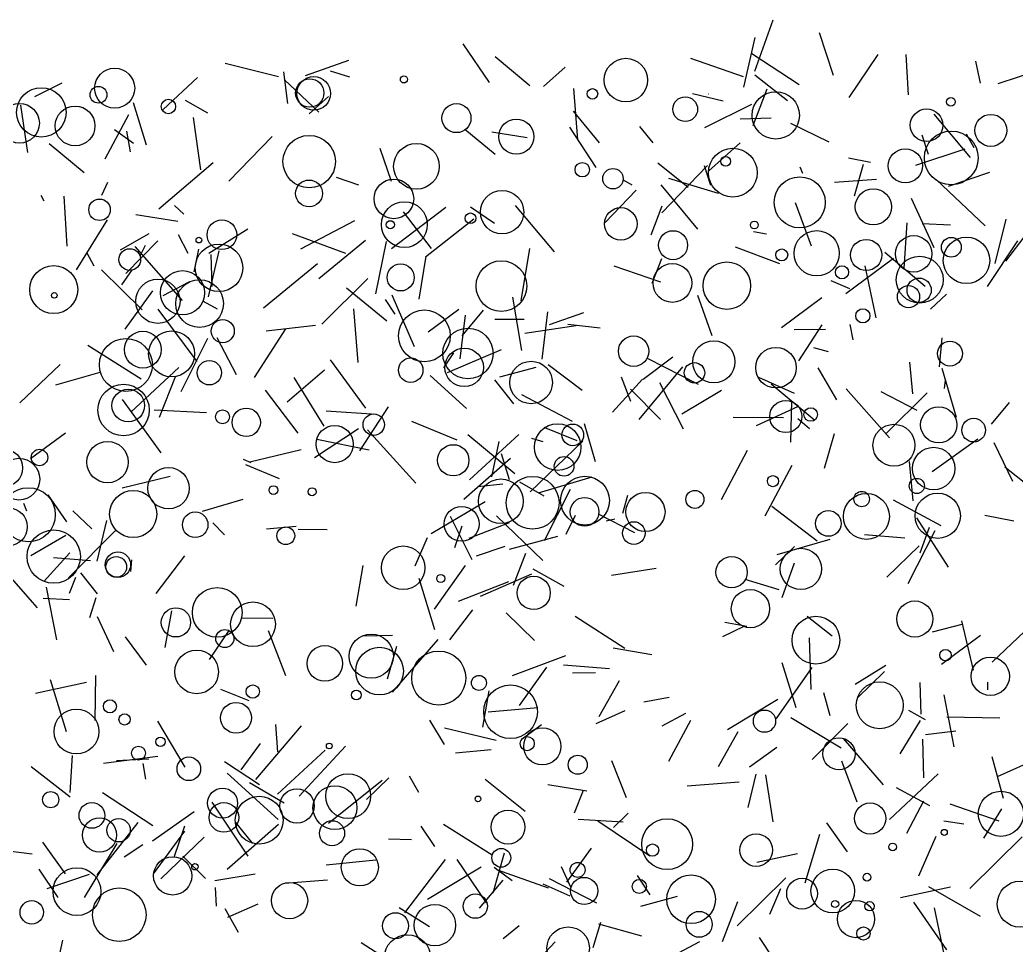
# Model space of a CAD drawing. Header units: millimetres. Extents: x -15 to 2017, y -16 to 2019.
# Drawn here: x 212.1 to 578.4, y 1678.7 to 2018.8 of the extents above; entities that cross this region are included whole.
import ezdxf

# ---------------------------------------------------------------- set-up
doc = ezdxf.new("R2010")
doc.units = ezdxf.units.MM

msp = doc.modelspace()

# ---------------------------------------------------------------- linework, layer by layer
at = {"color": 144}
msp.add_line((482.35, 1999.98), (489.12, 2018.8), dxfattribs=at)
at = {"color": 146}
for p, q in [((478.22, 1994.02), (482.5, 2012.34)), ((574.61, 1945.55), (570.6, 1929.2)), ((374.71, 1902.64), (382.57, 1912.16))]:
    msp.add_line(p, q, dxfattribs=at)
at = {"color": 93}
for p, q in [((511.26, 1998.33), (506.04, 2014.06)), ((516.75, 1968.15), (524.88, 1966.49)), ((347.25, 1776.54), (350.74, 1788.64))]:
    msp.add_line(p, q, dxfattribs=at)
at = {"color": 176}
msp.add_line((384.8, 1995.79), (375.11, 2009.99), dxfattribs=at)
at = {"color": 13}
for p, q in [((317.13, 1998.34), (333.03, 2003.98)), ((235.76, 1962.55), (222.81, 1973.3))]:
    msp.add_line(p, q, dxfattribs=at)
at = {"color": 7}
for p, q in [((399.6, 1994.53), (386.8, 2005.23)), ((405.75, 1780.9), (395.69, 1766.76))]:
    msp.add_line(p, q, dxfattribs=at)
at = {"color": 42}
for p, q in [((478.12, 1997.9), (458.76, 2004.66)), ((495.82, 1878.75), (495.45, 1863.57)), ((355.17, 1740.96), (358.64, 1734.95))]:
    msp.add_line(p, q, dxfattribs=at)
at = {"color": 11}
for p, q in [((498.58, 1994.97), (481.21, 2006.35)), ((282.76, 1920.77), (282.39, 1932.54)), ((552.34, 1886.42), (551.9, 1883.37))]:
    msp.add_line(p, q, dxfattribs=at)
at = {"color": 67}
for p, q in [((516.97, 1990.26), (527.68, 2006.08)), ((254.35, 1935.55), (271.8, 1915.68)), ((575.87, 1878.15), (569.21, 1870.19))]:
    msp.add_line(p, q, dxfattribs=at)
at = {"color": 194}
for p, q in [((538.77, 1991.25), (537.91, 2006.13)), ((422.36, 1850.67), (402.67, 1844.84)), ((562.7, 1779.79), (558.43, 1797.93))]:
    msp.add_line(p, q, dxfattribs=at)
at = {"color": 123}
for p, q in [((307.15, 1997.86), (287.62, 2002.78)), ((507.62, 1771.56), (509.84, 1763.05)), ((440.77, 1682.02), (425, 1686.43))]:
    msp.add_line(p, q, dxfattribs=at)
at = {"color": 224}
for p, q in [((333.44, 1997.72), (326.31, 2000)), ((228.3, 1953.99), (229.32, 1935.57)), ((371.53, 1896.4), (367.9, 1890.86)), ((388.6, 1887.6), (401.86, 1891.14)), ((197.97, 1714.48), (216.61, 1712.28))]:
    msp.add_line(p, q, dxfattribs=at)
at = {"color": 211}
for p, q in [((404.64, 1994.27), (412.64, 2001.45)), ((309.73, 1905.27), (298.27, 1887.38))]:
    msp.add_line(p, q, dxfattribs=at)
at = {"color": 231}
for p, q in [((565.27, 1995.58), (563.58, 2003.58)), ((481.06, 1987.73), (463.78, 1979.12))]:
    msp.add_line(p, q, dxfattribs=at)
at = {"color": 150}
msp.add_line((571.83, 1995.39), (589.98, 2001.42), dxfattribs=at)
at = {"color": 128}
for p, q in [((277.42, 1997.62), (264.75, 1985.89)), ((419.33, 1911.14), (406.75, 1906.75))]:
    msp.add_line(p, q, dxfattribs=at)
at = {"color": 106}
for p, q in [((309.07, 1999.67), (310.45, 1988.03)), ((224.43, 1821.15), (238.09, 1820.02)), ((476.01, 1757.14), (468.82, 1744.28)), ((235.85, 1696.14), (247.83, 1716.1))]:
    msp.add_line(p, q, dxfattribs=at)
at = {"color": 238}
for p, q in [((309.24, 1996.86), (322.05, 1984.95)), ((568.56, 1962.67), (553.44, 1957.61)), ((577.53, 1834.54), (566.94, 1836.66)), ((315.51, 1759.25), (298.74, 1739.54))]:
    msp.add_line(p, q, dxfattribs=at)
at = {"color": 25}
for p, q in [((494.32, 1989.07), (482.29, 1998.48)), ((315.5, 1860.76), (296.62, 1856.18))]:
    msp.add_line(p, q, dxfattribs=at)
at = {"color": 212}
msp.add_line((217.61, 1990.66), (227.67, 1995.7), dxfattribs=at)
at = {"color": 174}
for p, q in [((417.18, 1974.68), (415.77, 1993.64)), ((425.52, 1687.02), (422.77, 1677.66))]:
    msp.add_line(p, q, dxfattribs=at)
at = {"color": 126}
for p, q in [((486.73, 1993.4), (481.53, 1979.9)), ((258.44, 1739.69), (257.43, 1745.42)), ((324.75, 1708.21), (342.92, 1710.1))]:
    msp.add_line(p, q, dxfattribs=at)
at = {"color": 222}
for p, q in [((281.21, 1984.5), (272.99, 1989.14)), ((240.48, 1799.52), (246.56, 1786.64))]:
    msp.add_line(p, q, dxfattribs=at)
at = {"color": 4}
for p, q in [((318.43, 1984.3), (325.58, 1990.68)), ((415.47, 1985.29), (425.07, 1973.64)), ((435.77, 1727.26), (430.3, 1721.98))]:
    msp.add_line(p, q, dxfattribs=at)
at = {"color": 78}
for p, q in [((470.72, 1988.9), (459.37, 1991.62)), ((570.21, 1863.44), (577.01, 1849.3)), ((272.59, 1821.79), (262.06, 1807.95))]:
    msp.add_line(p, q, dxfattribs=at)
at = {"color": 249}
msp.add_line((465.22, 1991.64), (465.29, 1991.59), dxfattribs=at)
at = {"color": 29}
for p, q in [((212.34, 1987.5), (214.91, 1970.09)), ((326.15, 1893.8), (339.21, 1876.04)), ((387.39, 1706.55), (406.27, 1699.76))]:
    msp.add_line(p, q, dxfattribs=at)
at = {"color": 196}
for p, q in [((258.63, 1972.7), (253.82, 1988.31)), ((358.74, 1813.59), (364.54, 1794.72)), ((261.19, 1704.85), (272.72, 1720.61)), ((411.07, 1707.63), (414.57, 1700.07))]:
    msp.add_line(p, q, dxfattribs=at)
at = {"color": 142}
for p, q in [((252.01, 1983.85), (243.37, 1967.56)), ((257.07, 1912.21), (242.03, 1926.92)), ((450.87, 1769.67), (441.54, 1768.04))]:
    msp.add_line(p, q, dxfattribs=at)
at = {"color": 160}
for p, q in [((278.6, 1963.66), (275.93, 1982.92)), ((416.25, 1799.56), (434.57, 1787.9)), ((551.84, 1724.41), (559.17, 1723.22))]:
    msp.add_line(p, q, dxfattribs=at)
at = {"color": 200}
for p, q in [((476.92, 1982.38), (488.28, 1982.79)), ((348.84, 1917.69), (357, 1898.71)), ((435.14, 1732.81), (429.7, 1746.41))]:
    msp.add_line(p, q, dxfattribs=at)
at = {"color": 122}
for p, q in [((548.19, 1984.2), (561.44, 1968.23)), ((252.71, 1970.27), (251.44, 1977.92))]:
    msp.add_line(p, q, dxfattribs=at)
at = {"color": 133}
for p, q in [((246.93, 1978.46), (253.82, 1973.47)), ((302.62, 1904.5), (320.72, 1906.61)), ((323.93, 1869.48), (312.95, 1887.37)), ((423.76, 1778.73), (415.27, 1778.71)), ((462.01, 1679.87), (448.41, 1672.63))]:
    msp.add_line(p, q, dxfattribs=at)
at = {"color": 8}
msp.add_line((375.7, 1978.61), (386.86, 1969.39), dxfattribs=at)
at = {"color": 99}
for p, q in [((414.13, 1979.38), (423.86, 1964.6)), ((258.13, 1935.82), (256.13, 1931.91))]:
    msp.add_line(p, q, dxfattribs=at)
at = {"color": 247}
for p, q in [((444.96, 1973.66), (440.09, 1979.59)), ((551.02, 1901.89), (550.11, 1891.29)), ((236.54, 1775.26), (217.79, 1771.2))]:
    msp.add_line(p, q, dxfattribs=at)
at = {"color": 5}
for p, q in [((495.49, 1980.88), (509.55, 1973.98)), ((530.44, 1781.54), (519.16, 1774.51)), ((590.83, 1749.33), (571.39, 1740.6)), ((542.62, 1704.17), (549.02, 1718.74))]:
    msp.add_line(p, q, dxfattribs=at)
at = {"color": 207}
for p, q in [((288.92, 1959.52), (304.87, 1975.93)), ((465.35, 1963.35), (476.89, 1973.62))]:
    msp.add_line(p, q, dxfattribs=at)
at = {"color": 61}
for p, q in [((398.65, 1975.5), (385.64, 1977.59)), ((510.8, 1792.22), (501.56, 1799.5)), ((368.47, 1710.22), (353.47, 1690.53))]:
    msp.add_line(p, q, dxfattribs=at)
at = {"color": 179}
for p, q in [((543.67, 1976.59), (546.05, 1969.41)), ((342.92, 1918.07), (346.91, 1937.33)), ((519.93, 1731.21), (514.26, 1746.26))]:
    msp.add_line(p, q, dxfattribs=at)
at = {"color": 73}
msp.add_line((562.94, 1971.73), (560.16, 1976.75), dxfattribs=at)
at = {"color": 12}
for p, q in [((344.43, 1971.62), (348.57, 1959.47)), ((361.78, 1828.41), (357.34, 1817.96))]:
    msp.add_line(p, q, dxfattribs=at)
at = {"color": 76}
msp.add_line((559.52, 1971.25), (541.35, 1965.28), dxfattribs=at)
at = {"color": 215}
for p, q in [((263.21, 1949.4), (283.17, 1966.35)), ((346.97, 1908.08), (332.13, 1920.25)), ((397.84, 1727.86), (383.17, 1739.52)), ((346.13, 1674.05), (337.6, 1679.59))]:
    msp.add_line(p, q, dxfattribs=at)
at = {"color": 18}
msp.add_line((446.68, 1966.24), (457.75, 1957.36), dxfattribs=at)
at = {"color": 94}
for p, q in [((464.91, 1965.31), (448.11, 1947.86)), ((504.36, 1871.54), (488.33, 1884.96)), ((356.09, 1871.31), (372.7, 1864.47)), ((561.34, 1699.47), (580.59, 1718.48))]:
    msp.add_line(p, q, dxfattribs=at)
at = {"color": 117}
msp.add_line((466.19, 1957.92), (463.82, 1965.12), dxfattribs=at)
at = {"color": 40}
for p, q in [((500, 1962.4), (499.03, 1964.73)), ((502.34, 1791.63), (502.97, 1772.71)), ((566.53, 1718.02), (573.14, 1728.78))]:
    msp.add_line(p, q, dxfattribs=at)
at = {"color": 98}
for p, q in [((522.15, 1965.65), (518.79, 1954)), ((324.67, 1875.05), (343.26, 1873.85)), ((240.45, 1819.82), (244.09, 1834.84)), ((303.42, 1794.35), (309.69, 1777.86))]:
    msp.add_line(p, q, dxfattribs=at)
at = {"color": 244}
for p, q in [((336.75, 1958), (328.46, 1960.91)), ((377.22, 1828.25), (392.16, 1834.04)), ((492.33, 1806.53), (496.93, 1819.19))]:
    msp.add_line(p, q, dxfattribs=at)
at = {"color": 43}
msp.add_line((437.25, 1958.06), (434.05, 1959.91), dxfattribs=at)
at = {"color": 72}
for p, q in [((450.58, 1960.6), (468.81, 1955.08)), ((461.23, 1917.58), (466.5, 1902.84)), ((270.54, 1891.03), (252.91, 1874.58)), ((292.45, 1683.37), (287.51, 1692.09))]:
    msp.add_line(p, q, dxfattribs=at)
at = {"color": 16}
for p, q in [((511.63, 1959.1), (527.08, 1960.22)), ((548.3, 1934.97), (539.88, 1953.21)), ((413.57, 1906.95), (425.47, 1905.55)), ((458.64, 1761.27), (450.57, 1746.14)), ((573.73, 1732.56), (569.63, 1747.89))]:
    msp.add_line(p, q, dxfattribs=at)
at = {"color": 164}
for p, q in [((549.11, 1960.05), (567.03, 1943.06)), ((260.83, 1919.24), (250.64, 1905.06)), ((389.71, 1702.53), (380.9, 1692.33))]:
    msp.add_line(p, q, dxfattribs=at)
at = {"color": 251}
for p, q in [((244.28, 1959.02), (242.06, 1954.25)), ((281.51, 1933), (295.92, 1941.97))]:
    msp.add_line(p, q, dxfattribs=at)
at = {"color": 163}
for p, q in [((427.32, 1944.32), (438.63, 1956.21)), ((436.65, 1883.04), (447.69, 1871.86)), ((250.85, 1791.96), (258.52, 1781.65)), ((325.17, 1702.54), (309.35, 1701.3))]:
    msp.add_line(p, q, dxfattribs=at)
at = {"color": 246}
for p, q in [((461.38, 1941.9), (447.87, 1958.15)), ((228.81, 1866.88), (215.99, 1857.51)), ((296.34, 1768.44), (285.94, 1772.6))]:
    msp.add_line(p, q, dxfattribs=at)
at = {"color": 88}
for p, q in [((219.83, 1954.34), (220.83, 1952.34)), ((539.18, 1892.96), (540.31, 1881.38))]:
    msp.add_line(p, q, dxfattribs=at)
at = {"color": 69}
for p, q in [((272.42, 1947.44), (268.88, 1950.58)), ((378.5, 1801.9), (370.09, 1790.93))]:
    msp.add_line(p, q, dxfattribs=at)
at = {"color": 95}
for p, q in [((348.71, 1934.74), (368.67, 1950.02)), ((448.12, 1950.38), (444.02, 1939.67)), ((530.4, 1866.52), (545.64, 1881.69))]:
    msp.add_line(p, q, dxfattribs=at)
at = {"color": 168}
for p, q in [((377.73, 1950.11), (386.65, 1944.07)), ((546.15, 1700.19), (565.15, 1689.3))]:
    msp.add_line(p, q, dxfattribs=at)
at = {"color": 120}
for p, q in [((394.15, 1950.63), (408.58, 1933.54)), ((393.19, 1916.87), (396.52, 1897.27)), ((293.4, 1743.13), (300.53, 1752.75)), ((493.75, 1703.48), (475.83, 1685.77))]:
    msp.add_line(p, q, dxfattribs=at)
at = {"color": 149}
for p, q in [((497.11, 1951.73), (503.01, 1935.73)), ((240.01, 1806.32), (237.66, 1799))]:
    msp.add_line(p, q, dxfattribs=at)
at = {"color": 158}
for p, q in [((232.9, 1926.88), (244.24, 1945.3)), ((393.26, 1777.85), (412.88, 1785.13)), ((540.63, 1694.5), (552.76, 1676.93))]:
    msp.add_line(p, q, dxfattribs=at)
at = {"color": 192}
for p, q in [((270.14, 1944.72), (254.73, 1947.13)), ((406.29, 1892.1), (418.83, 1882.75)), ((240.55, 1704.49), (255.57, 1723.74))]:
    msp.add_line(p, q, dxfattribs=at)
at = {"color": 115}
for p, q in [((315.39, 1934.68), (335.29, 1945.09)), ((238.48, 1831.67), (231.53, 1838.28))]:
    msp.add_line(p, q, dxfattribs=at)
at = {"color": 197}
for p, q in [((363.47, 1934.73), (353.1, 1948.24)), ((429.96, 1874.57), (441.03, 1886.8))]:
    msp.add_line(p, q, dxfattribs=at)
at = {"color": 3}
for p, q in [((361.28, 1931.66), (379.02, 1945.7)), ((415.23, 1871.21), (396.59, 1880.93))]:
    msp.add_line(p, q, dxfattribs=at)
at = {"color": 116}
for p, q in [((574.67, 1930.1), (586.5, 1945.71)), ((470.57, 1792.12), (478.46, 1795.98))]:
    msp.add_line(p, q, dxfattribs=at)
at = {"color": 92}
for p, q in [((538.25, 1944.2), (537.12, 1927.58)), ((364.48, 1802.23), (375.88, 1818.24)), ((298.54, 1704.75), (283.76, 1702.31))]:
    msp.add_line(p, q, dxfattribs=at)
at = {"color": 138}
for p, q in [((543.89, 1943.99), (554.27, 1943.43)), ((226.89, 1892.17), (212.1, 1878.07)), ((214.58, 1838.26), (213.5, 1841.03)), ((516.55, 1760.12), (503.38, 1746.96)), ((309.31, 1730.91), (296.55, 1738.41))]:
    msp.add_line(p, q, dxfattribs=at)
at = {"color": 20}
msp.add_line((249.12, 1934.26), (259.58, 1940.3), dxfattribs=at)
at = {"color": 162}
for p, q in [((270.24, 1939.88), (273.84, 1933.06)), ((358.94, 1916.17), (361.47, 1932)), ((567.96, 1772.55), (567.95, 1775.39)), ((551.86, 1770.71), (555.44, 1751.53))]:
    msp.add_line(p, q, dxfattribs=at)
at = {"color": 113}
for p, q in [((312.17, 1940.25), (331.81, 1933.03)), ((543.15, 1822.89), (546.51, 1832.31))]:
    msp.add_line(p, q, dxfattribs=at)
at = {"color": 35}
for p, q in [((322, 1923.8), (339.13, 1937.81)), ((396.46, 1915.54), (399.59, 1934.81)), ((357.63, 1848.5), (339.84, 1868.06))]:
    msp.add_line(p, q, dxfattribs=at)
at = {"color": 241}
msp.add_line((481.78, 1941.03), (486.63, 1940.18), dxfattribs=at)
at = {"color": 85}
for p, q in [((251.03, 1925.58), (262.83, 1937.55)), ((377.38, 1849.71), (395.49, 1866.45))]:
    msp.add_line(p, q, dxfattribs=at)
at = {"color": 145}
msp.add_line((277.77, 1934.56), (275.98, 1926.22), dxfattribs=at)
at = {"color": 136}
msp.add_line((475.03, 1935.41), (491.41, 1929.27), dxfattribs=at)
at = {"color": 24}
for p, q in [((578.93, 1937.64), (567.75, 1920.78)), ((402.49, 1765.86), (384.22, 1764.27))]:
    msp.add_line(p, q, dxfattribs=at)
at = {"color": 33}
for p, q in [((239.44, 1928.25), (236.8, 1933.02)), ((375.75, 1910.22), (373.91, 1894.25)), ((423.76, 1856.37), (419.68, 1870.26)), ((216.14, 1821.88), (229.01, 1829.43))]:
    msp.add_line(p, q, dxfattribs=at)
at = {"color": 118}
for p, q in [((285.29, 1933.96), (281.35, 1916.97)), ((414.41, 1696.69), (404.53, 1701.15))]:
    msp.add_line(p, q, dxfattribs=at)
at = {"color": 48}
for p, q in [((448, 1930.93), (444.41, 1921.9)), ((530.15, 1933.44), (545, 1920.93)), ((476.51, 1738.63), (457.45, 1737.08))]:
    msp.add_line(p, q, dxfattribs=at)
at = {"color": 100}
msp.add_line((533.36, 1931.06), (515.76, 1918.07), dxfattribs=at)
at = {"color": 255}
msp.add_line((253.33, 1927.03), (249.44, 1921.44), dxfattribs=at)
at = {"color": 38}
msp.add_line((321.48, 1929.14), (301.69, 1912.78), dxfattribs=at)
at = {"color": 147}
for p, q in [((447.76, 1922.37), (430.59, 1928.27)), ((325.12, 1831.37), (314.42, 1831.43)), ((293.62, 1799.03), (305.12, 1798.94)), ((386.43, 1707.39), (393.07, 1702.41))]:
    msp.add_line(p, q, dxfattribs=at)
at = {"color": 248}
for p, q in [((526.98, 1909.24), (522.95, 1928.43)), ((492.83, 1872.55), (474.37, 1872.69))]:
    msp.add_line(p, q, dxfattribs=at)
at = {"color": 154}
for p, q in [((323.1, 1907), (340, 1923.74)), ((385.4, 1750.54), (372.24, 1749.27))]:
    msp.add_line(p, q, dxfattribs=at)
at = {"color": 243}
for p, q in [((274.22, 1922.36), (264.61, 1917.33)), ((362.25, 1904.18), (373.43, 1912.46)), ((550.79, 1832.82), (533.32, 1842.2))]:
    msp.add_line(p, q, dxfattribs=at)
at = {"color": 202}
msp.add_line((517.25, 1920), (510.38, 1922.87), dxfattribs=at)
at = {"color": 74}
msp.add_line((346.36, 1916.05), (349.94, 1910.63), dxfattribs=at)
at = {"color": 166}
for p, q in [((506.95, 1916.66), (492.11, 1905.67)), ((230.5, 1822.85), (220.93, 1812.42)), ((411.95, 1781.71), (428.93, 1780.4)), ((534.24, 1736.6), (546.53, 1729.97)), ((498.06, 1712.28), (483.05, 1709.09)), ((439.1, 1704.31), (443.71, 1697.14))]:
    msp.add_line(p, q, dxfattribs=at)
at = {"color": 81}
for p, q in [((546.91, 1912.43), (552.75, 1918.04)), ((396.81, 1754.57), (403.88, 1759.85))]:
    msp.add_line(p, q, dxfattribs=at)
at = {"color": 253}
msp.add_line((262.79, 1912.48), (277.09, 1893.29), dxfattribs=at)
at = {"color": 58}
for p, q in [((284.78, 1912.44), (279.55, 1915.24)), ((349.05, 1792.45), (338.15, 1792.25)), ((406.17, 1737.7), (420.59, 1735.42))]:
    msp.add_line(p, q, dxfattribs=at)
at = {"color": 17}
msp.add_line((334.79, 1912.55), (336.31, 1892.85), dxfattribs=at)
at = {"color": 230}
msp.add_line((397.52, 1908.71), (386.7, 1908.66), dxfattribs=at)
at = {"color": 242}
for p, q in [((406.04, 1911.53), (404.05, 1894.06)), ((516.41, 1712.97), (508.78, 1723.6))]:
    msp.add_line(p, q, dxfattribs=at)
at = {"color": 56}
for p, q in [((397.81, 1903.64), (417.31, 1906.63)), ((271.36, 1882.25), (281.25, 1901.78)), ((393.7, 1877.62), (386.71, 1886.5))]:
    msp.add_line(p, q, dxfattribs=at)
at = {"color": 1}
for p, q in [((508.34, 1904.96), (496.78, 1904.82)), ((491.78, 1699.37), (487.76, 1689.96))]:
    msp.add_line(p, q, dxfattribs=at)
at = {"color": 52}
for p, q in [((498.51, 1893.5), (507.05, 1906.71)), ((249.75, 1879.31), (263.91, 1859.71)), ((435.49, 1844.03), (433.61, 1837.36)), ((379.97, 1821.8), (390.49, 1825.38)), ((296.07, 1711.37), (282.8, 1731.28)), ((283.83, 1699.84), (284.27, 1692.99))]:
    msp.add_line(p, q, dxfattribs=at)
at = {"color": 104}
msp.add_line((517.31, 1906.8), (518.35, 1901.16), dxfattribs=at)
at = {"color": 139}
for p, q in [((284.45, 1902.08), (291.56, 1888.4)), ((541.71, 1835.8), (553.4, 1817.67))]:
    msp.add_line(p, q, dxfattribs=at)
at = {"color": 214}
for p, q in [((256.69, 1886.71), (237.08, 1899.12)), ((335.68, 1803.26), (338.25, 1818.25))]:
    msp.add_line(p, q, dxfattribs=at)
at = {"color": 15}
msp.add_line((369.31, 1889.22), (389.18, 1897.62), dxfattribs=at)
at = {"color": 221}
for p, q in [((509.41, 1896.8), (503.96, 1898.23)), ((530.8, 1813.97), (542.75, 1825.52))]:
    msp.add_line(p, q, dxfattribs=at)
at = {"color": 34}
for p, q in [((441.24, 1886.71), (452.18, 1895)), ((241.48, 1889.2), (225.23, 1884.56))]:
    msp.add_line(p, q, dxfattribs=at)
at = {"color": 213}
msp.add_line((461.64, 1884.81), (442.83, 1894.32), dxfattribs=at)
at = {"color": 217}
msp.add_line((310.33, 1878.38), (324.13, 1890.22), dxfattribs=at)
at = {"color": 64}
for p, q in [((455.7, 1891.26), (439.67, 1871.91)), ((374.58, 1832.73), (371.94, 1824.77))]:
    msp.add_line(p, q, dxfattribs=at)
at = {"color": 66}
msp.add_line((505.5, 1890.91), (512.34, 1879.11), dxfattribs=at)
at = {"color": 84}
for p, q in [((556.45, 1872.67), (551.21, 1890.68)), ((376.78, 1866.39), (394.08, 1852.09))]:
    msp.add_line(p, q, dxfattribs=at)
at = {"color": 237}
for p, q in [((263.43, 1872.83), (269.45, 1887.94)), ((447.31, 1885.48), (455.91, 1868.52)), ((453.81, 1696.53), (440.3, 1692.94))]:
    msp.add_line(p, q, dxfattribs=at)
at = {"color": 87}
for p, q in [((376.24, 1875.99), (362.96, 1888.13)), ((539.09, 1856.45), (540.36, 1842.07)), ((230, 1813.76), (247.42, 1831.26))]:
    msp.add_line(p, q, dxfattribs=at)
at = {"color": 180}
for p, q in [((436.69, 1878.47), (433.25, 1887.51)), ((250.42, 1711.15), (257.34, 1715.68))]:
    msp.add_line(p, q, dxfattribs=at)
at = {"color": 79}
for p, q in [((483.62, 1887.53), (496.82, 1881.65)), ((489.3, 1673.57), (484.02, 1681.48))]:
    msp.add_line(p, q, dxfattribs=at)
at = {"color": 62}
msp.add_line((515.87, 1883.16), (531.85, 1865.23), dxfattribs=at)
at = {"color": 218}
for p, q in [((302.32, 1882.67), (314.28, 1866.87)), ((470.02, 1842.47), (479.63, 1860.65))]:
    msp.add_line(p, q, dxfattribs=at)
at = {"color": 151}
for p, q in [((470.12, 1882.58), (455.49, 1873.85)), ((535.76, 1748.98), (543.27, 1761.24))]:
    msp.add_line(p, q, dxfattribs=at)
at = {"color": 55}
for p, q in [((542.05, 1875.23), (528.72, 1882.05)), ((490.34, 1762.05), (503.4, 1780.73)), ((490.44, 1751.4), (480.37, 1744.07)), ((506.13, 1719.35), (500.72, 1701.44))]:
    msp.add_line(p, q, dxfattribs=at)
at = {"color": 45}
msp.add_line((337.06, 1860.37), (347.61, 1876.52), dxfattribs=at)
at = {"color": 71}
for p, q in [((482.93, 1869.7), (498.08, 1876.74)), ((416.24, 1836.61), (412.82, 1829.64)), ((287.27, 1829.53), (282.97, 1833.94))]:
    msp.add_line(p, q, dxfattribs=at)
at = {"color": 169}
msp.add_line((280.7, 1874.39), (261.41, 1875.29), dxfattribs=at)
at = {"color": 51}
msp.add_line((502.41, 1868.46), (498.14, 1872.21), dxfattribs=at)
at = {"color": 57}
msp.add_line((320.47, 1857.93), (336.58, 1868.59), dxfattribs=at)
at = {"color": 91}
for p, q in [((404.79, 1869.11), (416.91, 1864.22)), ((543.95, 1754.36), (544.36, 1740.24))]:
    msp.add_line(p, q, dxfattribs=at)
at = {"color": 63}
for p, q in [((321.32, 1864.69), (340.48, 1860.77)), ((404.37, 1820.08), (387.3, 1836.49)), ((479.44, 1795.82), (471.32, 1797.24)), ((288.28, 1706.62), (307.15, 1723.14)), ((385.72, 1711.76), (367.9, 1722.98))]:
    msp.add_line(p, q, dxfattribs=at)
at = {"color": 68}
for p, q in [((400.18, 1865.08), (404.37, 1863.82)), ((395.85, 1849), (404.7, 1843.89))]:
    msp.add_line(p, q, dxfattribs=at)
at = {"color": 96}
msp.add_line((511.52, 1866.6), (507.79, 1853.94), dxfattribs=at)
at = {"color": 226}
msp.add_line((547.48, 1852.8), (564.27, 1864.76), dxfattribs=at)
at = {"color": 223}
for p, q in [((388.25, 1863.87), (385.53, 1850.78)), ((373.41, 1805.17), (391.84, 1812.4))]:
    msp.add_line(p, q, dxfattribs=at)
at = {"color": 90}
msp.add_line((419.02, 1864), (399.67, 1845.29), dxfattribs=at)
at = {"color": 59}
for p, q in [((297.17, 1855.94), (294.26, 1857.18)), ((262.74, 1761.04), (272.69, 1744.15))]:
    msp.add_line(p, q, dxfattribs=at)
at = {"color": 49}
for p, q in [((375.26, 1842.62), (392.44, 1857.72)), ((279.25, 1838.17), (294.24, 1842.63))]:
    msp.add_line(p, q, dxfattribs=at)
at = {"color": 105}
for p, q in [((389.05, 1859.43), (392.05, 1849.87)), ((314.81, 1733.46), (331.77, 1751.87))]:
    msp.add_line(p, q, dxfattribs=at)
at = {"color": 250}
msp.add_line((295.03, 1855.39), (307.39, 1850.22), dxfattribs=at)
at = {"color": 209}
msp.add_line((486.15, 1836.52), (496.04, 1855.18), dxfattribs=at)
at = {"color": 187}
msp.add_line((590.86, 1841.1), (574.3, 1854.35), dxfattribs=at)
at = {"color": 21}
msp.add_line((267.33, 1851.01), (249.73, 1846.65), dxfattribs=at)
at = {"color": 199}
for p, q in [((380.42, 1847.27), (389.72, 1848.22)), ((291.38, 1723.83), (297.57, 1716.04))]:
    msp.add_line(p, q, dxfattribs=at)
at = {"color": 65}
msp.add_line((414.42, 1846.16), (404.9, 1827.25), dxfattribs=at)
at = {"color": 125}
for p, q in [((229.37, 1834.27), (222.45, 1844.22)), ((281.79, 1783.64), (288.98, 1794.34))]:
    msp.add_line(p, q, dxfattribs=at)
at = {"color": 148}
for p, q in [((363.26, 1829.95), (383.15, 1841.83)), ((382.34, 1758.8), (384.68, 1772.19)), ((514.1, 1751.09), (495.55, 1762.29)), ((514.8, 1754.67), (529.46, 1737.59)), ((242.47, 1734.74), (261, 1722.7))]:
    msp.add_line(p, q, dxfattribs=at)
at = {"color": 102}
msp.add_line((488.6, 1840.08), (505.18, 1827.29), dxfattribs=at)
at = {"color": 208}
msp.add_line((370.26, 1836.33), (378.29, 1820.48), dxfattribs=at)
at = {"color": 30}
for p, q in [((438.19, 1830.27), (424.81, 1837.17)), ((548.48, 1830.99), (538.61, 1811.54))]:
    msp.add_line(p, q, dxfattribs=at)
at = {"color": 205}
msp.add_line((430.89, 1835.28), (427.66, 1834.56), dxfattribs=at)
at = {"color": 28}
for p, q in [((313.62, 1832.63), (302.75, 1831.55)), ((400.18, 1815.05), (381.3, 1806.89))]:
    msp.add_line(p, q, dxfattribs=at)
at = {"color": 114}
msp.add_line((392.13, 1824.21), (409.89, 1829.05), dxfattribs=at)
at = {"color": 190}
msp.add_line((509.92, 1827.83), (490.4, 1822.14), dxfattribs=at)
at = {"color": 156}
for p, q in [((537.52, 1828.26), (522.68, 1829.51)), ((489.89, 1818.53), (496.85, 1825.17)), ((228.91, 1704.92), (220.55, 1716.56))]:
    msp.add_line(p, q, dxfattribs=at)
at = {"color": 234}
for p, q in [((218.56, 1802.72), (202.18, 1821.24)), ((408.94, 1679.88), (390.35, 1660.31))]:
    msp.add_line(p, q, dxfattribs=at)
at = {"color": 75}
for p, q in [((398, 1822.69), (393.43, 1810.93)), ((237.53, 1704.64), (221.95, 1699.42))]:
    msp.add_line(p, q, dxfattribs=at)
at = {"color": 227}
msp.add_line((252.85, 1816), (253.19, 1820.28), dxfattribs=at)
at = {"color": 171}
for p, q in [((400.74, 1817), (412.15, 1810.66)), ((229.16, 1757.05), (223.3, 1776.17))]:
    msp.add_line(p, q, dxfattribs=at)
at = {"color": 121}
msp.add_line((429.67, 1814.65), (446.01, 1817.23), dxfattribs=at)
at = {"color": 137}
msp.add_line((230.3, 1808.12), (232.69, 1813.99), dxfattribs=at)
at = {"color": 70}
for p, q in [((234.39, 1815.52), (240.48, 1807.78)), ((490.8, 1769.02), (472.25, 1757.79)), ((572.22, 1724.28), (554.13, 1730.51))]:
    msp.add_line(p, q, dxfattribs=at)
at = {"color": 153}
msp.add_line((478.67, 1813.25), (491.18, 1809.45), dxfattribs=at)
at = {"color": 132}
msp.add_line((221.72, 1810.29), (225.59, 1790.95), dxfattribs=at)
at = {"color": 167}
msp.add_line((230.27, 1805.61), (220.66, 1806.1), dxfattribs=at)
at = {"color": 47}
for p, q in [((265.55, 1788.13), (267.99, 1801.52)), ((345.23, 1739.15), (325.57, 1723.4))]:
    msp.add_line(p, q, dxfattribs=at)
at = {"color": 2}
msp.add_line((390.84, 1800.89), (401.26, 1790.69), dxfattribs=at)
at = {"color": 232}
for p, q in [((586.21, 1798.54), (569.6, 1782.73)), ((226.16, 1696.17), (219.23, 1706.59)), ((554.21, 1700), (535.94, 1696.12))]:
    msp.add_line(p, q, dxfattribs=at)
at = {"color": 89}
msp.add_line((547.61, 1793.82), (558.58, 1796.71), dxfattribs=at)
at = {"color": 103}
msp.add_line((550.94, 1781.98), (565.25, 1792.64), dxfattribs=at)
at = {"color": 50}
msp.add_line((365.75, 1791.06), (349.02, 1771.63), dxfattribs=at)
at = {"color": 77}
for p, q in [((444.42, 1785.41), (430.22, 1787.84)), ((529.98, 1779.25), (519.97, 1769.5)), ((552.6, 1672.42), (548.34, 1692.41))]:
    msp.add_line(p, q, dxfattribs=at)
at = {"color": 22}
for p, q in [((497.46, 1765.86), (492.36, 1782.48)), ((299.53, 1693.72), (288.47, 1688.81))]:
    msp.add_line(p, q, dxfattribs=at)
at = {"color": 36}
msp.add_line((239.88, 1777.76), (239.61, 1761.23), dxfattribs=at)
at = {"color": 131}
msp.add_line((425.09, 1762.71), (432.56, 1775.93), dxfattribs=at)
at = {"color": 135}
for p, q in [((543.45, 1763.61), (543.11, 1775.2)), ((347.71, 1740.24), (339.55, 1732.2))]:
    msp.add_line(p, q, dxfattribs=at)
at = {"color": 235}
msp.add_line((434.54, 1764.77), (423.87, 1760.01), dxfattribs=at)
at = {"color": 188}
msp.add_line((456.87, 1763.83), (448.14, 1759.24), dxfattribs=at)
at = {"color": 229}
for p, q in [((545.13, 1761.5), (538.93, 1764.93)), ((362.75, 1761.4), (368.03, 1752.39))]:
    msp.add_line(p, q, dxfattribs=at)
at = {"color": 182}
msp.add_line((572.4, 1762.15), (552.91, 1762.46), dxfattribs=at)
at = {"color": 27}
for p, q in [((306.04, 1759.8), (306.84, 1749.69)), ((417.34, 1724.99), (433.91, 1724.03))]:
    msp.add_line(p, q, dxfattribs=at)
at = {"color": 140}
msp.add_line((387.19, 1753.95), (368.19, 1758.43), dxfattribs=at)
at = {"color": 201}
for p, q in [((545.09, 1756.15), (556.27, 1757.41)), ((288.31, 1741.87), (307.11, 1724.86)), ((276.14, 1727.66), (260.9, 1716.85))]:
    msp.add_line(p, q, dxfattribs=at)
at = {"color": 186}
msp.add_line((230.57, 1734.76), (231.45, 1748.41), dxfattribs=at)
at = {"color": 19}
for p, q in [((262.85, 1748), (242.88, 1745.43)), ((361.94, 1695.57), (381.72, 1707.44))]:
    msp.add_line(p, q, dxfattribs=at)
at = {"color": 37}
msp.add_line((324.39, 1750.36), (306.79, 1734.22), dxfattribs=at)
at = {"color": 210}
msp.add_line((216.19, 1744.33), (230.53, 1733.23), dxfattribs=at)
at = {"color": 26}
msp.add_line((259.55, 1746.99), (247.63, 1746.4), dxfattribs=at)
at = {"color": 108}
msp.add_line((300.18, 1737.64), (287.33, 1746.12), dxfattribs=at)
at = {"color": 10}
msp.add_line((482.67, 1741.59), (479.71, 1729.28), dxfattribs=at)
at = {"color": 155}
for p, q in [((489.01, 1724.04), (486.32, 1741.23)), ((362.68, 1685.39), (351.49, 1692.34))]:
    msp.add_line(p, q, dxfattribs=at)
at = {"color": 111}
msp.add_line((531.8, 1724.82), (549.77, 1741.6), dxfattribs=at)
at = {"color": 110}
msp.add_line((419.15, 1735.56), (415.94, 1727.19), dxfattribs=at)
at = {"color": 159}
for p, q in [((544.28, 1731.59), (538.11, 1719.7)), ((422.13, 1714.38), (413.06, 1701.87))]:
    msp.add_line(p, q, dxfattribs=at)
at = {"color": 239}
msp.add_line((272.57, 1722.4), (268.71, 1710.89), dxfattribs=at)
at = {"color": 53}
msp.add_line((364.65, 1714.9), (359.67, 1722.43), dxfattribs=at)
at = {"color": 177}
msp.add_line((443.77, 1711.44), (424.64, 1724.32), dxfattribs=at)
at = {"color": 129}
for p, q in [((279.89, 1718.43), (263.94, 1703.06)), ((280.36, 1703.19), (272.01, 1711.39))]:
    msp.add_line(p, q, dxfattribs=at)
at = {"color": 127}
msp.add_line((347.57, 1717.77), (356.13, 1717.54), dxfattribs=at)
at = {"color": 193}
msp.add_line((390.18, 1712.5), (385.94, 1697.74), dxfattribs=at)
at = {"color": 236}
msp.add_line((372.7, 1710.19), (383.49, 1694.24), dxfattribs=at)
at = {"color": 86}
msp.add_line((424.19, 1694.1), (406.86, 1703.03), dxfattribs=at)
at = {"color": 60}
msp.add_line((476, 1694.56), (470.35, 1679.87), dxfattribs=at)
at = {"color": 175}
msp.add_line((395.62, 1685.75), (389.78, 1681.01), dxfattribs=at)
at = {"color": 107}
msp.add_line((224.77, 1666.41), (227.82, 1680.48), dxfattribs=at)
at = {"color": 200}
for centre, radius in [((434.89, 1996.68), 8), ((409.82, 1861.77), 8.56), ((277.06, 1779.13), 8.02)]:
    msp.add_circle(centre, radius, dxfattribs=at)
at = {"color": 123}
for centre, radius in [((246.93, 1993.7), 7.36), ((295.31, 1870.87), 5.21), ((206.19, 1854.11), 6.91)]:
    msp.add_circle(centre, radius, dxfattribs=at)
at = {"color": 226}
for centre, radius in [((318.68, 1991.94), 5.2), ((490.1, 1890.96), 7.46), ((344.32, 1779.41), 8.76)]:
    msp.add_circle(centre, radius, dxfattribs=at)
at = {"color": 84}
msp.add_circle((320.14, 1991.77), 6.18, dxfattribs=at)
at = {"color": 16}
msp.add_circle((353.28, 1996.93), 1.3, dxfattribs=at)
at = {"color": 61}
msp.add_circle((219.96, 1984.81), 9.08, dxfattribs=at)
at = {"color": 43}
msp.add_circle((241, 1991.28), 3.08, dxfattribs=at)
at = {"color": 66}
for centre, radius in [((422.62, 1991.62), 1.93), ((391.55, 1722.09), 6.24)]:
    msp.add_circle(centre, radius, dxfattribs=at)
at = {"color": 51}
msp.add_circle((266.7, 1986.98), 2.65, dxfattribs=at)
at = {"color": 254}
for centre, radius in [((456.73, 1985.99), 4.55), ((401.01, 1808.16), 6.11)]:
    msp.add_circle(centre, radius, dxfattribs=at)
at = {"color": 241}
for centre, radius in [((490.02, 1983.71), 8.7), ((286.65, 1904.4), 4.25)]:
    msp.add_circle(centre, radius, dxfattribs=at)
at = {"color": 191}
msp.add_circle((554.43, 1988.67), 1.6, dxfattribs=at)
at = {"color": 88}
msp.add_circle((211.93, 1980.82), 7.31, dxfattribs=at)
at = {"color": 163}
msp.add_circle((232.38, 1979.83), 7.31, dxfattribs=at)
at = {"color": 38}
msp.add_circle((372.6, 1982.71), 5.35, dxfattribs=at)
at = {"color": 29}
for centre, radius in [((545.47, 1980.07), 6), ((400.62, 1841.29), 9.7), ((442.09, 1837.92), 7.2)]:
    msp.add_circle(centre, radius, dxfattribs=at)
at = {"color": 48}
for centre, radius in [((394.6, 1975.86), 6.45), ((538.82, 1917.05), 4.09), ((215.15, 1836.89), 9.96)]:
    msp.add_circle(centre, radius, dxfattribs=at)
at = {"color": 127}
for centre, radius in [((569.12, 1978.2), 5.89), ((353.47, 1943.56), 8.42), ((251.07, 1891.97), 9.73)]:
    msp.add_circle(centre, radius, dxfattribs=at)
at = {"color": 112}
for centre, radius in [((318.47, 1966.72), 9.65), ((379.55, 1693.02), 4.47)]:
    msp.add_circle(centre, radius, dxfattribs=at)
at = {"color": 139}
msp.add_circle((554.55, 1968.06), 9.89, dxfattribs=at)
at = {"color": 249}
for centre, radius in [((357.89, 1964.97), 8.39), ((377.78, 1945.88), 1.96), ((325.83, 1751.89), 1.06)]:
    msp.add_circle(centre, radius, dxfattribs=at)
at = {"color": 225}
msp.add_circle((474.23, 1962.65), 8.95, dxfattribs=at)
at = {"color": 176}
msp.add_circle((537.66, 1965.15), 6.29, dxfattribs=at)
at = {"color": 58}
for centre, radius in [((471.62, 1966.79), 1.77), ((271.88, 1918.51), 8.14)]:
    msp.add_circle(centre, radius, dxfattribs=at)
at = {"color": 87}
for centre, radius in [((418.86, 1963.73), 2.65), ((366.08, 1776.86), 9.94)]:
    msp.add_circle(centre, radius, dxfattribs=at)
at = {"color": 245}
for centre, radius in [((430.16, 1960.44), 3.75), ((482.14, 1943.41), 1.45), ((528.23, 1766.85), 8.63)]:
    msp.add_circle(centre, radius, dxfattribs=at)
at = {"color": 116}
for centre, radius in [((318.41, 1955.01), 4.93), ((504.77, 1790.78), 8.78)]:
    msp.add_circle(centre, radius, dxfattribs=at)
at = {"color": 118}
msp.add_circle((349.6, 1953.01), 7.28, dxfattribs=at)
at = {"color": 229}
for centre, radius in [((498.84, 1951.72), 9.4), ((374.52, 1833.55), 6.42), ((509.35, 1833.71), 4.72)]:
    msp.add_circle(centre, radius, dxfattribs=at)
at = {"color": 222}
msp.add_circle((389.38, 1948.16), 7.98, dxfattribs=at)
at = {"color": 128}
msp.add_circle((525.9, 1950.1), 6.65, dxfattribs=at)
at = {"color": 1}
for centre, radius in [((241.36, 1949), 3.94), ((415.39, 1866.25), 3.98), ((533.47, 1862.45), 7.72)]:
    msp.add_circle(centre, radius, dxfattribs=at)
at = {"color": 64}
msp.add_circle((433.04, 1943.83), 5.98, dxfattribs=at)
at = {"color": 109}
msp.add_circle((286.37, 1939.82), 5.45, dxfattribs=at)
at = {"color": 146}
for centre, radius in [((348.3, 1943.51), 1.49), ((400.06, 1885.52), 7.81)]:
    msp.add_circle(centre, radius, dxfattribs=at)
at = {"color": 114}
for centre, radius in [((452.25, 1935.98), 5.34), ((460.12, 1889.07), 3.76)]:
    msp.add_circle(centre, radius, dxfattribs=at)
at = {"color": 252}
msp.add_circle((505.07, 1933.03), 8.32, dxfattribs=at)
at = {"color": 160}
msp.add_circle((277.89, 1937.87), 1.04, dxfattribs=at)
at = {"color": 39}
msp.add_circle((523.28, 1932.39), 5.73, dxfattribs=at)
at = {"color": 80}
for centre, radius in [((540.73, 1932.81), 6.7), ((460.29, 1842.55), 3.32)]:
    msp.add_circle(centre, radius, dxfattribs=at)
at = {"color": 73}
for centre, radius in [((554.57, 1935.22), 3.64), ((248.63, 1689.86), 9.84)]:
    msp.add_circle(centre, radius, dxfattribs=at)
at = {"color": 74}
for centre, radius in [((560.16, 1930.41), 8.54), ((327.85, 1862.87), 6.83), ((233.07, 1698.36), 8.78)]:
    msp.add_circle(centre, radius, dxfattribs=at)
at = {"color": 26}
msp.add_circle((252.49, 1930.71), 3.99, dxfattribs=at)
at = {"color": 121}
msp.add_circle((285.31, 1927.65), 8.74, dxfattribs=at)
at = {"color": 246}
msp.add_circle((492.2, 1932.4), 2.21, dxfattribs=at)
at = {"color": 138}
msp.add_circle((542.95, 1923.31), 8.62, dxfattribs=at)
at = {"color": 216}
for centre, radius in [((224.52, 1919.67), 8.81), ((439.84, 1700.27), 2.6)]:
    msp.add_circle(centre, radius, dxfattribs=at)
at = {"color": 101}
msp.add_circle((352.11, 1924.14), 4.97, dxfattribs=at)
at = {"color": 240}
for centre, radius in [((389.14, 1920.95), 9.31), ((437.75, 1897.03), 5.59)]:
    msp.add_circle(centre, radius, dxfattribs=at)
at = {"color": 5}
msp.add_circle((452.01, 1922.1), 7.13, dxfattribs=at)
at = {"color": 90}
msp.add_circle((472.01, 1921.1), 8.74, dxfattribs=at)
at = {"color": 97}
msp.add_circle((514.37, 1926.03), 2.42, dxfattribs=at)
at = {"color": 33}
for centre, radius in [((262.84, 1915.36), 8.13), ((499.7, 1697.61), 5.67)]:
    msp.add_circle(centre, radius, dxfattribs=at)
at = {"color": 223}
msp.add_circle((278.15, 1914.53), 8.77, dxfattribs=at)
at = {"color": 75}
msp.add_circle((542.74, 1919.44), 4.46, dxfattribs=at)
at = {"color": 219}
for centre, radius in [((224.72, 1917.53), 1.03), ((244.32, 1856.24), 7.6)]:
    msp.add_circle(centre, radius, dxfattribs=at)
at = {"color": 190}
for centre, radius in [((360.82, 1902.66), 9.51), ((552.44, 1785.28), 2.11), ((245.19, 1766.48), 2.41)]:
    msp.add_circle(centre, radius, dxfattribs=at)
at = {"color": 102}
for centre, radius in [((522.04, 1910.03), 2.62), ((572.79, 1726.96), 8.31)]:
    msp.add_circle(centre, radius, dxfattribs=at)
at = {"color": 104}
msp.add_circle((376.85, 1896.17), 9.26, dxfattribs=at)
at = {"color": 110}
msp.add_circle((257.32, 1897.59), 6.77, dxfattribs=at)
at = {"color": 92}
msp.add_circle((267.87, 1896.04), 8.44, dxfattribs=at)
at = {"color": 46}
for centre, radius in [((375.45, 1891.08), 7.09), ((392.49, 1764.48), 9.86)]:
    msp.add_circle(centre, radius, dxfattribs=at)
at = {"color": 70}
for centre, radius in [((467.24, 1893.12), 7.77), ((493.7, 1873), 5.92)]:
    msp.add_circle(centre, radius, dxfattribs=at)
at = {"color": 173}
msp.add_circle((554.08, 1896.14), 4.57, dxfattribs=at)
at = {"color": 248}
msp.add_circle((355.8, 1890.05), 4.5, dxfattribs=at)
at = {"color": 12}
msp.add_circle((281.73, 1889.1), 4.48, dxfattribs=at)
at = {"color": 212}
msp.add_circle((250.2, 1875.39), 9.46, dxfattribs=at)
at = {"color": 6}
msp.add_circle((251.92, 1877.04), 6, dxfattribs=at)
at = {"color": 124}
msp.add_circle((286.56, 1872.91), 2.56, dxfattribs=at)
at = {"color": 220}
msp.add_circle((502.86, 1873.74), 2.5, dxfattribs=at)
at = {"color": 164}
for centre, radius in [((549.93, 1869.95), 6.65), ((287.1, 1725.65), 5.45), ((524.71, 1725.27), 5.75)]:
    msp.add_circle(centre, radius, dxfattribs=at)
at = {"color": 154}
for centre, radius in [((342.2, 1870.02), 3.94), ((404.19, 1751.76), 6.85), ((337.08, 1707.29), 6.81)]:
    msp.add_circle(centre, radius, dxfattribs=at)
at = {"color": 159}
for centre, radius in [((562.77, 1868.01), 4.35), ((523.57, 1703.66), 1.45)]:
    msp.add_circle(centre, radius, dxfattribs=at)
at = {"color": 186}
for centre, radius in [((219.29, 1857.95), 3.01), ((353.02, 1817.4), 8.02)]:
    msp.add_circle(centre, radius, dxfattribs=at)
at = {"color": 194}
msp.add_circle((371.44, 1856.91), 5.75, dxfattribs=at)
at = {"color": 125}
msp.add_circle((548.06, 1853.88), 7.81, dxfattribs=at)
at = {"color": 117}
msp.add_circle((211.71, 1849.98), 7.66, dxfattribs=at)
at = {"color": 167}
msp.add_circle((412.17, 1854.7), 3.61, dxfattribs=at)
at = {"color": 213}
for centre, radius in [((266.75, 1846.64), 7.61), ((305.28, 1845.97), 1.6), ((276.55, 1833.22), 4.7)]:
    msp.add_circle(centre, radius, dxfattribs=at)
at = {"color": 62}
msp.add_circle((388.94, 1841.85), 8.22, dxfattribs=at)
at = {"color": 143}
msp.add_circle((419.86, 1842.1), 8.98, dxfattribs=at)
at = {"color": 157}
msp.add_circle((488.96, 1849.26), 2.04, dxfattribs=at)
at = {"color": 2}
msp.add_circle((541.89, 1847.49), 2.79, dxfattribs=at)
at = {"color": 94}
for centre, radius in [((319.52, 1845.35), 1.49), ((287.44, 1791.4), 3.32)]:
    msp.add_circle(centre, radius, dxfattribs=at)
at = {"color": 205}
for centre, radius in [((253.75, 1837.17), 8.66), ((513.25, 1749.03), 5.91), ((482.85, 1713.63), 6.01)]:
    msp.add_circle(centre, radius, dxfattribs=at)
at = {"color": 30}
for centre, radius in [((419.71, 1837.97), 5.27), ((297.7, 1771.9), 2.45)]:
    msp.add_circle(centre, radius, dxfattribs=at)
at = {"color": 49}
for centre, radius in [((523.35, 1836.29), 8.45), ((485.87, 1761.03), 4.08)]:
    msp.add_circle(centre, radius, dxfattribs=at)
at = {"color": 221}
for centre, radius in [((521.61, 1842.66), 2.84), ((232.87, 1757.21), 8.24)]:
    msp.add_circle(centre, radius, dxfattribs=at)
at = {"color": 236}
msp.add_circle((549.57, 1836.51), 8.32, dxfattribs=at)
at = {"color": 239}
msp.add_circle((207.85, 1832.47), 6.96, dxfattribs=at)
at = {"color": 27}
for centre, radius in [((309.85, 1829.19), 3.27), ((291.57, 1762.25), 5.68)]:
    msp.add_circle(centre, radius, dxfattribs=at)
at = {"color": 149}
msp.add_circle((437.84, 1830.15), 4.17, dxfattribs=at)
at = {"color": 10}
for centre, radius in [((224.52, 1821.51), 9.79), ((274.21, 1743.51), 4.34)]:
    msp.add_circle(centre, radius, dxfattribs=at)
at = {"color": 115}
msp.add_circle((499.25, 1816.98), 7.6, dxfattribs=at)
at = {"color": 83}
msp.add_circle((248.12, 1818.54), 4.68, dxfattribs=at)
at = {"color": 204}
msp.add_circle((247.51, 1817.72), 3.82, dxfattribs=at)
at = {"color": 227}
for centre, radius in [((473.79, 1815.77), 5.76), ((389.09, 1710.79), 3.46)]:
    msp.add_circle(centre, radius, dxfattribs=at)
at = {"color": 172}
for centre, radius in [((366.84, 1813.46), 1.49), ((398.62, 1752.76), 2.6)]:
    msp.add_circle(centre, radius, dxfattribs=at)
at = {"color": 65}
msp.add_circle((284.63, 1801.01), 9.13, dxfattribs=at)
at = {"color": 35}
for centre, radius in [((480.71, 1802.37), 7.03), ((250.59, 1761.67), 2.09)]:
    msp.add_circle(centre, radius, dxfattribs=at)
at = {"color": 113}
for centre, radius in [((269.46, 1797.33), 5.37), ((417.2, 1745), 3.52), ((327.9, 1729.22), 8.06)]:
    msp.add_circle(centre, radius, dxfattribs=at)
at = {"color": 91}
msp.add_circle((297.79, 1796.63), 8.22, dxfattribs=at)
at = {"color": 250}
for centre, radius in [((541.13, 1798.58), 6.64), ((300.07, 1724.61), 8.79)]:
    msp.add_circle(centre, radius, dxfattribs=at)
at = {"color": 99}
for centre, radius in [((341.28, 1784.9), 8.13), ((551.97, 1720.11), 1.13)]:
    msp.add_circle(centre, radius, dxfattribs=at)
at = {"color": 165}
msp.add_circle((324.21, 1782.24), 6.55, dxfattribs=at)
at = {"color": 68}
msp.add_circle((568.9, 1777.53), 7.05, dxfattribs=at)
at = {"color": 4}
for centre, radius in [((380.87, 1775.08), 2.76), ((458.87, 1695.54), 8.93)]:
    msp.add_circle(centre, radius, dxfattribs=at)
at = {"color": 182}
msp.add_circle((335.77, 1770.64), 1.8, dxfattribs=at)
at = {"color": 166}
msp.add_circle((263.76, 1753.46), 1.73, dxfattribs=at)
at = {"color": 153}
msp.add_circle((255.7, 1749.24), 2.56, dxfattribs=at)
at = {"color": 22}
for centre, radius in [((332.78, 1733.47), 8.25), ((350.19, 1685.82), 4.78)]:
    msp.add_circle(centre, radius, dxfattribs=at)
at = {"color": 217}
for centre, radius in [((286.61, 1730.87), 5.53), ((510.98, 1698.59), 8.01)]:
    msp.add_circle(centre, radius, dxfattribs=at)
at = {"color": 28}
msp.add_circle((223.41, 1732.16), 2.97, dxfattribs=at)
at = {"color": 184}
msp.add_circle((313.96, 1729.87), 6.32, dxfattribs=at)
at = {"color": 244}
msp.add_circle((380.52, 1732.43), 1.04, dxfattribs=at)
at = {"color": 179}
msp.add_circle((238.56, 1726.37), 4.73, dxfattribs=at)
at = {"color": 152}
msp.add_circle((241.37, 1719.16), 6.28, dxfattribs=at)
at = {"color": 20}
msp.add_circle((248.4, 1720.91), 4.29, dxfattribs=at)
at = {"color": 151}
msp.add_circle((326.87, 1719.82), 4.62, dxfattribs=at)
at = {"color": 13}
msp.add_circle((450.08, 1715.8), 9.34, dxfattribs=at)
at = {"color": 59}
msp.add_circle((444.72, 1713.63), 2.28, dxfattribs=at)
at = {"color": 199}
msp.add_circle((533.01, 1714.79), 1.4, dxfattribs=at)
at = {"color": 224}
msp.add_circle((268.26, 1704.15), 7.04, dxfattribs=at)
at = {"color": 15}
msp.add_circle((276.44, 1707.5), 1.17, dxfattribs=at)
at = {"color": 177}
msp.add_circle((417.15, 1706.35), 2.74, dxfattribs=at)
at = {"color": 180}
msp.add_circle((419.57, 1698.61), 4.99, dxfattribs=at)
at = {"color": 63}
msp.add_circle((311.25, 1695.05), 6.65, dxfattribs=at)
at = {"color": 98}
msp.add_circle((579.92, 1693.73), 8.47, dxfattribs=at)
at = {"color": 196}
msp.add_circle((216.44, 1690.75), 4.31, dxfattribs=at)
at = {"color": 133}
msp.add_circle((364.68, 1686.02), 7.63, dxfattribs=at)
at = {"color": 189}
msp.add_circle((511.85, 1693.79), 1.3, dxfattribs=at)
at = {"color": 174}
msp.add_circle((519.52, 1688.28), 6.85, dxfattribs=at)
at = {"color": 171}
msp.add_circle((524.53, 1692.96), 1.72, dxfattribs=at)
at = {"color": 206}
msp.add_circle((461.89, 1686.33), 4.77, dxfattribs=at)
at = {"color": 8}
msp.add_circle((413.69, 1677.58), 7.79, dxfattribs=at)
at = {"color": 120}
msp.add_circle((522.24, 1682.96), 2.45, dxfattribs=at)
at = {"color": 21}
msp.add_circle((354.62, 1673.96), 8.55, dxfattribs=at)

doc.saveas('drawing.dxf')
